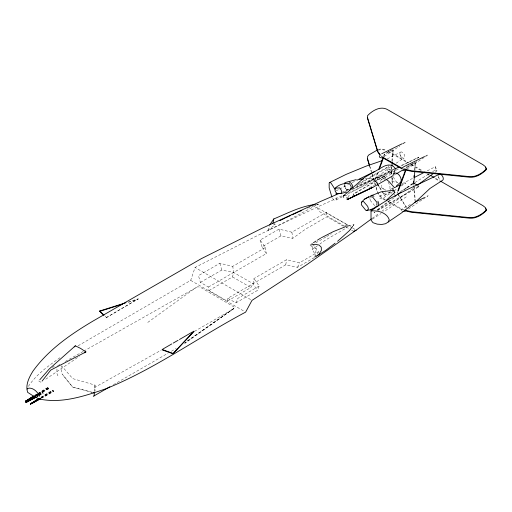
<?xml version="1.0" encoding="UTF-8"?>
<svg xmlns="http://www.w3.org/2000/svg" width="512" height="512" viewBox="0 0 512 512"><rect width="100%" height="100%" fill="white"/><g stroke="black" fill="none" stroke-linecap="round" stroke-linejoin="round"><path stroke-width="0.38" stroke-dasharray="2.56 1.92" d="M332.493 198.33L334.176 200.275L336.141 199.962L336.154 196.173M377.229 184.467L377.248 177.76L394.451 169.229M391.456 166.714L391.13 170.694L391.552 175.366M391.904 161.146L392.813 150.003M391.84 166.938L391.52 170.918L391.866 174.81M392.294 161.363L393.261 149.427L392.877 149.203L391.565 149.958M414.502 170.022L415.085 162.861M414.893 170.246L415.539 162.285L407.014 167.206L406.63 166.982L406.08 168.467M227.309 301.126L227.859 298.246L285.754 264.819L297.517 267.302L316.467 256.358L312.192 249.555L313.056 244.422L318.406 251.846L299.456 262.79L286.618 259.686L253.933 278.554L253.069 283.686L250.861 287.533L227.309 301.126L208.979 290.541L208.429 287.027L200.397 282.394L198.458 275.642L219.827 263.302L232.781 266.342L265.459 247.475L260.083 240.058L279.034 229.12L291.898 232.211L326.099 212.467L347.251 224.678L346.394 227.968L325.165 240.224L319.974 243.955M285.754 264.819L286.618 259.686M314.739 257.331L316.397 248.608L310.893 245.875M208.979 290.541L232.525 276.947L233.638 272.467L232.781 266.342M78.112 345.773L190.682 280.378L195.046 267.488L256.454 236.064L316.736 207.322L342.214 195.77M94.246 391.354L94.246 387.68L95.04 385.101L72.717 378.611L61.99 366.31M316.954 204.282L318.522 204.102L280.755 224.147L267.942 230.317L269.51 225.37M352.723 196.41L353.638 193.747L384.755 175.782L385.139 176.006L385.139 179.898M353.107 196.634L354.022 193.971L385.139 176.006M392.73 177.613L391.437 181.389L397.702 182.618M376.864 183.379L374.784 180.128L378.067 171.213M383.533 156.352L384.358 154.125L390.912 150.342M376.838 182.957L375.174 180.352L378.726 170.694M383.923 156.576L384.742 154.349L393.261 149.427M397.606 191.507L397.062 192.992L397.446 193.216L397.997 191.725M227.859 298.246L235.885 302.88L237.83 298.374L259.194 286.035L253.933 278.554M235.885 302.88L257.254 290.541L259.194 286.035M297.517 267.302L299.456 262.79M317.574 253.779L318.406 251.846M388.826 165.44L387.45 169.651L387.731 170.893L391.974 173.747M348.237 197.491L349.152 195.462L346.195 195.469M417.389 158.419L418.816 157.152L400.883 165.709M38.138 394.829L42.432 392.032L42.989 392.352L42.989 393.466L38.861 395.731M37.766 393.734L48.064 387.398L48.621 387.725L48.621 388.838L38.406 394.528M41.203 397.28L52.838 390.157L53.395 390.477L53.395 391.59L41.818 398.042M28.378 386.381C36.499 374.08 48.986 365.562 60.806 357.114M353.114 225.779L354.01 224.595L350.995 225.286M353.018 225.792L354.01 224.595M184.525 343.661L234.445 307.987L184.781 342.765L233.798 308.659L234.445 307.987L234.4 307.194L200.25 287.194L197.67 286.752L84.115 350.931M52.474 367.795L55.328 365.043M267.942 230.317L275.014 224.717L274.72 223.264M390.861 166.662L374.758 178.726L356.442 189.594L345.939 194.957M377.158 209.76L391.712 198.906M406.899 187.578L412.595 183.328M375.264 211.776L373.997 212.717L376.762 211.123M377.792 209.888L394.874 197.146M407.533 187.706L413.229 183.456M372.192 218.374L379.219 213.21M381.773 211.334L415.091 186.893M435.034 172.314L436.966 170.899L435.334 166.688L426.176 171.398M147.75 322.432L196.506 287.13M208.429 287.027L266.323 253.6L262.029 246.81L280.979 235.866L292.762 238.336L305.734 229.005L326.963 216.749L343.802 226.47M312.192 249.555L317.382 245.824M45.728 379.213L79.315 356.39M384.179 156.499L399.936 145.907M403.219 143.706L405.85 141.939L403.008 143.334M407.11 168.915L428.122 154.797L425.28 156.192M393.37 191.283L383.52 197.901L381.357 198.918L379.494 198.118L379.731 196.109L387.379 191.955M394.029 190.848L397.312 188.64M401.248 185.99L405.85 182.906L401.587 184.992M408.422 208.998L428.122 195.763L425.28 197.158M406.221 196.87L383.654 211.834M372.352 219.213L380.998 213.568M396.115 163.2L404.058 158.054M311.488 243.936L312.806 243.104M400.64 191.411L403.366 189.728M406.765 187.629L414.253 183.002M414.931 182.579L428.538 174.17M432.621 171.648L435.341 169.965L435.334 166.688M351.776 189.702L373.491 179.226L372.89 178.342L364.998 178.918M35.674 396.122L37.702 394.893M38.381 394.483L42.432 392.032M34.618 395.437L37.312 393.83M37.984 393.427L48.064 387.398M36.128 396.032L37.466 395.232M40.736 397.389L52.838 390.157M394.272 175.053L395.635 174.24M403.136 169.773L417.459 161.242M34.432 395.712L37.101 394.125M38.176 395.168L42.989 392.352M35.002 395.661L37.728 394.074M38.406 393.677L48.621 387.725M41.139 397.619L53.395 390.477M106.336 317.626L138.157 298.886L106.336 317.626L104.646 316.07M345.152 191.475L348.608 189.478M358.291 183.891L386.65 167.514L392.378 170.822L392.378 171.418L352.557 189.216M356.909 185.286L386.65 168.115L392.378 171.418M200.397 282.394L221.766 270.054L233.638 272.467L253.069 283.686L257.254 290.541M381.19 179.821L389.901 174.79L391.974 174.125M406.63 166.982L414.496 162.445M390.208 189.581L393.216 187.846M381.862 191.187L384.358 195.091L392.218 190.547M384.358 195.091L384.742 195.309L391.296 191.526M315.789 242.848L326.029 236.934M326.714 236.538L331.507 233.773M345.197 225.862L347.251 224.678M377.453 210.125L418.957 186.163L418.957 186.765L377.453 210.72M194.445 331.379L233.798 308.659M113.338 384.755L167.936 353.235M171.392 351.245L176.23 348.448M35.578 395.661L37.658 394.47M38.349 394.074L48.064 388.512L48.621 388.838M41.043 398.016L52.838 391.27L53.395 391.59M37.024 396.224L38.381 395.456M39.053 395.066L42.432 393.146L42.989 393.466M35.878 395.77L37.939 394.611M38.624 394.227L48.902 388.442M41.338 398.138L53.677 391.194M57.651 365.76L61.133 363.808M65.312 361.466L83.418 351.322M94.246 387.68L161.101 350.221M35.686 396.045L37.728 394.906M37.024 396.55L38.413 395.776M39.104 395.386L43.264 393.069M36.8 396.864L38.176 396.109M369.434 187.68L377.792 183.315M402.227 183.718L413.498 177.92M387.264 158.899L400.608 152.083M336.141 190.835L338.938 189.402M339.635 189.043L348.742 184.397M352.243 182.611L356.442 180.467M336.141 199.962L342.438 196.742M395.334 170.515L372.058 182.246L348.038 193.133M396.038 170.157L399.565 168.378M400.896 166.035L418.816 157.152M392.352 189.517L393.773 188.819M410.362 204.467L402.01 208.966L401.766 210.976M394.432 168.787L375.072 178.035L356.819 185.869M355.45 187.328L392.378 170.822M342.214 192.141L348.787 189.318M307.616 208.154L309.786 207.277M311.949 206.394L314.867 205.376M315.603 205.12L318.522 204.102M128.32 301.984L138.157 298.886M128.32 302.349L138.157 299.258M378.093 149.594L380.858 148.96L384.55 149.446L386.72 150.342M378.093 150.195L380.858 149.555L384.55 150.048M373.261 179.546L372.224 179.558L371.84 179.059L371.904 178.515L372.89 178.342M348.806 189.408L346.432 189.306M377.248 177.76L382.797 177.875L385.862 179.104M93.306 392.614L72.717 387.123L61.715 373.434L61.478 365.722M91.872 392.25L72.717 387.123L62.349 374.49M347.814 190.061L346.829 189.76L345.67 188.525L344.557 185.235M403.437 168.755L404.794 169.184M402.765 169.146L404.115 169.568M404.115 209.933L402.086 209.299L387.949 201.133M273.549 224.237L275.014 224.717M435.341 169.965L436.966 170.899M388.166 150.938L408.781 162.835M411.526 164.422L422.515 170.771M428.013 173.939L429.389 174.733M435.571 178.304L439.693 180.685M388.166 151.539L408.09 163.04M410.842 164.621L421.83 170.97M427.328 174.144L429.389 175.334M435.571 178.899L439.693 181.28M384.358 154.125L384.742 154.349M417.683 185.434L418.957 186.163M417.683 186.029L418.957 186.765M374.784 180.128L375.174 180.352M389.19 192.128L393.184 194.432M385.254 199.578L381.888 197.638L378.95 194.509L378.042 192.838M385.254 200.179C379.757 197.971 376.877 192.448 375.917 186.88M387.949 201.728L402.086 209.894M353.638 193.747L354.022 193.971M347.379 225.011L316.736 207.322L319.296 211.494L345.421 226.579M350.099 226.579L352.141 227.763M352.826 228.154L354.867 229.331M346.106 226.976L350.918 229.754M351.61 230.15L353.67 231.347M232.525 276.947L250.861 287.533M250.65 299.597L195.046 267.488M190.682 280.378L244.275 311.322M38.752 380.979L41.12 382.349M377.222 185.216L385.862 190.208M374.707 205.632L370.714 200.992L369.754 197.92M105.21 316.218L106.336 317.261M401.402 157.126L400.429 156.166L400.077 154.842M380.909 155.629L381.888 156.672M393.35 191.142L393.766 191.661M345.67 188.525L345.875 188.781L344.704 186.445M397.862 193.862L406.598 207.52M398.31 194.944L406.214 207.296M377.254 183.603L381.83 190.758M382.246 191.411L384.742 195.309M377.28 184.032L381.446 190.534M57.92 375.872L56.954 373.498L56.954 366.88M52.563 390.554L52.838 391.27M47.789 387.795L48.064 388.512M42.15 392.429L42.432 393.146M369.766 166.042L371.36 171.29M372.269 174.291L375.232 184.032M376.141 187.034L377.734 192.282M369.536 165.888L371.814 173.389M372.045 174.138L375.686 186.131M279.034 229.12L280.979 235.866M260.083 240.058L262.029 246.81M219.827 263.302L221.766 270.054M438.605 177.088L438.95 178.413L439.923 179.373A3.45 1.99 60 0 1 438.419 175.904M326.099 212.467L326.963 216.749M291.898 232.211L292.762 238.336M265.459 247.475L266.323 253.6M370.003 198.854L370.15 199.962M344.531 184.819L344.742 186.707M413.792 183.776L413.933 185.338M414.003 186.112L415.328 200.915M413.613 185.888L414.938 200.691M392.147 177.926L392.634 183.379M393.056 188.058L393.197 189.613M391.622 176.147L392.25 183.155M392.666 187.834L392.806 189.389M394.509 193.702L394.515 195.2M386.65 167.514L386.65 168.115M384.755 175.782L384.755 178.899M95.04 385.101L95.04 390.995M397.35 182.413A5.434 3.136 60 0 1 393.536 176.346M384.691 190.016A6.707 3.872 60 0 1 381.19 185.299M380.595 181.51A6.707 3.872 60 0 1 384.691 179.149M388.077 182.099A6.707 3.872 60 0 1 389.677 189.568M399.917 153.306A3.45 1.99 60 0 0 403.264 158.208A3.45 1.99 60 0 0 403.814 153.69A3.45 1.99 60 0 0 399.917 153.306"/><path stroke-width="0.77" d="M439.136 174.323C416.038 185.85 391.802 195.226 371.021 210.957L371.021 220.083L372.979 222.682L377.216 224.147L381.734 224.467L385.613 223.712L401.05 213.267L416.461 201.139L430.003 188.442L442.586 180.294A3.45 1.99 60 0 0 442.214 175.75A3.45 1.99 60 0 0 438.605 174.931M391.91 166.144L392.23 162.163M413.472 182.758L413.6 181.165M413.92 177.184L414.054 175.597M413.792 183.776L414.829 171.04M393.165 190.579L393.875 190.458L394.854 192.346L386.202 200.422M346.976 197.21L347.315 199.52L373.766 186.835L392.89 175.795C393.434 173.133 395.757 170.656 394.848 167.834C392.09 164.051 387.366 164.563 383.629 166.432L364.506 177.472L343.635 195.661L343.635 197.395M272.934 223.258L273.83 218.918C287.341 213.35 300.717 206.157 315.392 204.454M93.28 396.288L93.99 395.93L94.246 395.027L94.246 392.09M349.267 190.701L351.245 188.026L351.027 186.144L349.344 183.539C344.25 182.874 338.822 184.512 335.142 188.237L335.104 190.995L336.794 193.6L340.755 193.555L346.515 192.051M344.41 184.026L344.73 182.938L345.478 182.483L356.262 179.603M376.749 205.178L377.062 202.586L372.499 196.909L368.851 196.826L364.314 199.277L361.632 202.118L361.318 204.717L365.875 210.387L370.682 209.85L375.226 207.398M378.611 169.728L383.264 157.094M379.277 169.21L383.379 158.061M397.882 190.758L405.536 169.952M398.266 190.982L406.195 169.434M388.198 222.042L389.229 219.635C386.822 212.582 377.728 210.234 371.021 210.957M269.875 224.755L273.83 218.918M27.136 389.114L27.603 388.442C32.595 386.746 37.734 391.891 39.494 396.25M352.666 226.368L349.53 230.515L337.587 241.293M42.08 381.12L50.746 370.086L85.901 351.917L80.621 348.416L75.341 345.818L49.094 369.139L39.789 379.795M172.941 353.389L162.157 349.485L162.157 349.85L172.941 353.76L193.971 331.11M172.941 353.76L193.971 331.482M74.195 346.912L75.341 345.818M396.384 186.016L400.678 182.112A5.434 3.136 60 0 0 399.27 175.238A5.434 3.136 60 0 0 394.022 173.83M382.099 160.672L365.856 166.24L346.048 174.413L329.946 182.355L329.171 182.976L329.171 187.962L331.93 197.088M335.13 243.174L325.92 250.221L317.37 255.661M394.874 196.544L396.141 195.603M397.408 194.656L401.203 191.827M403.738 189.939L406.266 188.051M315.373 256.864L319.187 254.054L321.363 250.342L321.267 247.213L319.085 245.05L314.982 244.275L310.298 245.062M339.296 193.395L321.043 201.235L261.907 228.346L201.235 258.707L93.37 320.851C70.816 334.24 48.499 349.562 32.979 371.098C29.171 377.254 25.152 384.896 27.654 392.346L33.363 396.026L39.072 398.944C61.677 403.885 84.474 396.083 105.696 388.845C155.174 368.87 198.701 337.05 245.645 312.115L252.006 300.378L306.438 264.922L356.23 230.118L371.558 218.848M417.664 185.011L433.747 173.254M402.01 168L403.968 166.637L424.57 156.538M84.582 352.806L85.901 351.917M313.466 242.682L316.096 241.011M317.408 240.173L320.698 238.086M335.142 188.237L339.706 187.834L341.389 190.432L341.606 192.32L340.755 193.555M344.781 183.949L345.382 183.584M350.394 189.267L350.995 188.902M35.002 396.531L25.946 402.426L36.115 397.242M33.274 396.243L25.6 401.248L34.323 396.806M34.79 396.832L25.946 402.426L36.333 396.934M38.72 398.598L30.374 404.006L31.603 403.731L40.454 398.803M396.32 173.837L402.458 170.176M33.76 396.109L25.6 401.248L34.509 396.538M38.534 398.861L30.374 404.006L40.653 398.522M35.424 396.774L25.946 402.426L32.973 398.534M34.323 396.058L25.6 401.248L26.554 400.819M39.776 398.413L30.374 404.006L38.266 399.603M377.414 149.984L368.653 155.046L367.546 156.646L367.488 159.142L369.306 165.139M162.848 349.082L171.84 343.891M173.222 343.091L178.067 340.301M179.45 339.501L192.589 331.91M93.99 395.93L109.888 386.752M27.245 400.422L31.411 398.042M34.323 397.76L35.674 396.992M368.851 196.826L364.314 199.277M370.355 196.019L381.024 191.885L393.434 190.234M370.682 209.85L372.166 209.05M343.635 195.661L345.453 195.475M361.632 202.118L362.797 201.504L363.667 201.67L367.667 206.304L368.378 208.442L367.917 209.939L366.752 210.554M400.819 184.448L394.477 187.706L388.934 181.421L386.477 179.565M414.202 177.562L424.768 172.122M321.402 237.722L333.408 231.578L345.741 226.611M395.168 168.877L398.746 167.098M357.146 180.122L374.758 171.424M381.696 153.773L402.298 143.68M414.624 202.374L424.57 197.504M279.93 220.576L284.915 218.176M347.315 199.52L372.915 187.219L346.976 199.699M353.67 231.347L356.23 230.118M405.792 169.798L402.816 170.733M405.792 210.765L402.816 211.699M285.626 217.837L290.534 215.571M291.936 214.925L298.246 212.006M298.95 211.686L301.837 210.509M103.52 315.034L99.571 311.034L126.048 302.694M99.571 311.398L122.266 304.256M394.854 192.346L394.4 192.358M347.219 226.15L350.24 225.459M359.475 179.315L363.418 179.034M381.357 157.952L379.494 157.152L379.398 155.885M371.84 195.219L373.965 196.282M375.635 206.394L376.723 206.592L378.214 205.792L378.81 203.891L377.926 201.216M93.306 392.614L94.176 392.864M349.446 182.125L351.379 183.405L352.557 185.741L352.845 188.16M404.794 169.184L411.366 170.733L469.786 176.646C476.096 177.165 482.291 173.197 486.4 168.928L485.549 166.797L482.97 164.71L388.166 109.978C381.069 105.344 372.474 110.355 367.546 115.68L367.488 118.182L377.734 151.91L379.93 155.187M404.794 169.779L411.366 171.328L469.786 177.248C476.096 177.766 482.291 173.792 486.4 169.523L485.549 167.392M404.794 210.144L411.366 211.693L469.786 217.613C476.096 218.131 482.291 214.157 486.4 209.888L485.549 207.763L482.97 205.67L440.378 181.082M404.794 210.739L411.366 212.288L469.786 218.208C476.096 218.726 482.291 214.758 486.4 210.49L485.549 208.358M430.758 175.526L434.195 177.51M381.888 156.672L402.086 168.333M381.888 157.267L402.086 168.928M413.229 182.861L417.043 185.062M329.946 182.355L331.085 183.181L334.963 189.274M99.571 311.034L104.083 315.181M380.422 155.11L377.734 151.315L367.488 117.587M367.488 158.547L369.536 165.293M336.147 193.126L336.154 194.65"/></g></svg>
